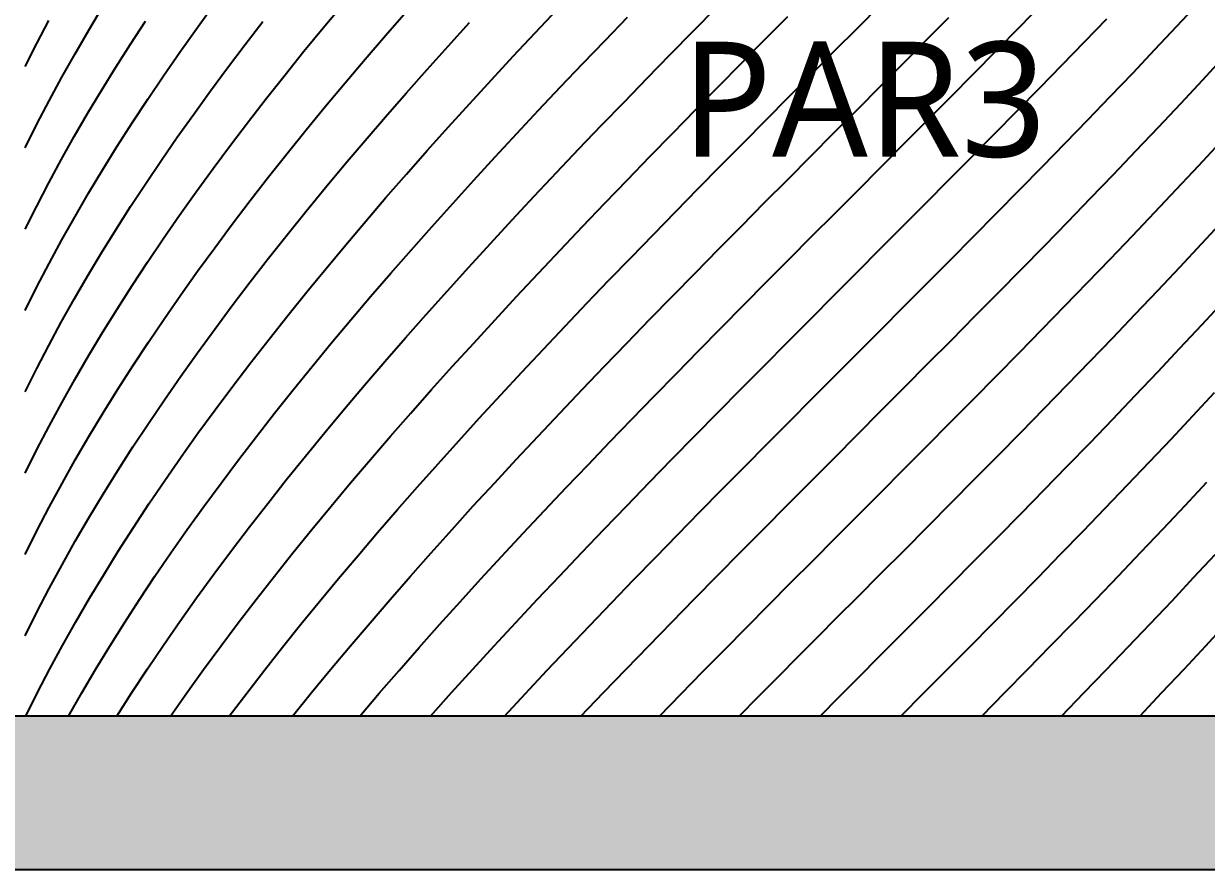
# Model space of a CAD drawing. Header units: centimetres. Extents: x -2136 to 34701, y -1430 to 84208.
# Drawn here: x 33610.6 to 33764.9, y 76398 to 76508.3 of the extents above; entities that cross this region are included whole.
import ezdxf

# ---------------------------------------------------------------- set-up
doc = ezdxf.new("R2010")
doc.units = ezdxf.units.CM
for name, color, linetype, lineweight in [('A-FLOR', 7, 'Continuous', 18), ('A-WALL', 7, 'Continuous', 25), ('A-WALL-IDEN', 7, 'Continuous', 9)]:
    doc.layers.add(name, color=color, linetype=linetype, lineweight=lineweight)
doc.styles.add('Gadugi', font='gadugi.ttf', dxfattribs={"height": 15})

# ---------------------------------------------------------------- blocks, each defined once
blk = doc.blocks.new('FP_25-CT 013 K - CORTE G-G')
at = {"layer": 'A-WALL', "color": 254, "true_color": 0xd9d9d9}
for p, q in [((1100.98, 76507.97), (1103.82, 76511.02)), ((1059.3, 76507.75), (1062.35, 76510.8)), ((1080.47, 76507.89), (1083.46, 76510.94)), ((1068.25, 76506.13), (1071.22, 76509.12)), ((1088.93, 76505.95), (1091.82, 76508.95)), ((1098.1, 76504.93), (1100.98, 76507.97)), ((1077.47, 76504.84), (1080.47, 76507.89)), ((1065.27, 76503.13), (1068.25, 76506.13)), ((1074.46, 76501.79), (1077.47, 76504.84)), ((1086.01, 76502.95), (1088.93, 76505.95)), ((1095.21, 76501.88), (1098.1, 76504.93)), ((1104.35, 76500.98), (1107.2, 76504.06)), ((1062.29, 76500.14), (1065.27, 76503.13)), ((1071.44, 76498.74), (1074.46, 76501.79)), ((1083.08, 76499.95), (1086.01, 76502.95)), ((1092.29, 76498.83), (1095.21, 76501.88)), ((1101.47, 76497.89), (1104.35, 76500.98)), ((1059.3, 76497.14), (1062.29, 76500.14)), ((1068.41, 76495.69), (1071.44, 76498.74)), ((1080.14, 76496.94), (1083.08, 76499.95)), ((1089.36, 76495.79), (1092.29, 76498.83)), ((1098.57, 76494.81), (1101.47, 76497.89)), ((1065.38, 76492.64), (1068.41, 76495.69)), ((1077.19, 76493.94), (1080.14, 76496.94)), ((1086.4, 76492.74), (1089.36, 76495.79)), ((1095.64, 76491.73), (1098.57, 76494.81)), ((1062.34, 76489.59), (1065.38, 76492.64)), ((1074.22, 76490.94), (1077.19, 76493.94)), ((1083.43, 76489.69), (1086.4, 76492.74)), ((1103.79, 76489.77), (1106.61, 76492.81)), ((1071.25, 76487.94), (1074.22, 76490.94)), ((1092.69, 76488.64), (1095.64, 76491.73)), ((1059.3, 76486.53), (1062.34, 76489.59)), ((1080.45, 76486.65), (1083.43, 76489.69)), ((1100.94, 76486.72), (1103.79, 76489.77)), ((1068.27, 76484.93), (1071.25, 76487.94)), ((1089.72, 76485.56), (1092.69, 76488.64)), ((1077.45, 76483.6), (1080.45, 76486.65)), ((1098.07, 76483.68), (1100.94, 76486.72)), ((1065.28, 76481.93), (1068.27, 76484.93)), ((1086.73, 76482.47), (1089.72, 76485.56)), ((1074.44, 76480.55), (1077.45, 76483.6)), ((1095.18, 76480.64), (1098.07, 76483.68)), ((1062.29, 76478.93), (1065.28, 76481.93)), ((1083.73, 76479.39), (1086.73, 76482.47)), ((1104.24, 76479.65), (1107.09, 76482.73)), ((1071.43, 76477.51), (1074.44, 76480.55)), ((1092.26, 76477.59), (1095.18, 76480.64)), ((1059.3, 76475.93), (1062.29, 76478.93)), ((1080.71, 76476.3), (1083.73, 76479.39)), ((1101.37, 76476.57), (1104.24, 76479.65)), ((1068.4, 76474.46), (1071.43, 76477.51)), ((1089.33, 76474.55), (1092.26, 76477.59)), ((1077.67, 76473.22), (1080.71, 76476.3)), ((1098.47, 76473.5), (1101.37, 76476.57)), ((1065.37, 76471.41), (1068.4, 76474.46)), ((1086.38, 76471.5), (1089.33, 76474.55)), ((1074.63, 76470.14), (1077.67, 76473.22)), ((1095.55, 76470.42), (1098.47, 76473.5)), ((1062.34, 76468.37), (1065.37, 76471.41)), ((1083.41, 76468.46), (1086.38, 76471.5)), ((1104.24, 76469.04), (1107.09, 76472.12)), ((1071.57, 76467.05), (1074.63, 76470.14)), ((1092.61, 76467.34), (1095.55, 76470.42)), ((1059.3, 76465.32), (1062.34, 76468.37)), ((1080.43, 76465.42), (1083.41, 76468.46)), ((1101.37, 76465.97), (1104.24, 76469.04)), ((1068.51, 76463.97), (1071.57, 76467.05)), ((1089.65, 76464.27), (1092.61, 76467.34)), ((1077.43, 76462.37), (1080.43, 76465.42)), ((1098.47, 76462.89), (1101.37, 76465.97)), ((1065.45, 76460.88), (1068.51, 76463.97)), ((1086.66, 76461.19), (1089.65, 76464.27)), ((1074.43, 76459.33), (1077.43, 76462.37)), ((1095.55, 76459.81), (1098.47, 76462.89)), ((1062.38, 76457.8), (1065.45, 76460.88)), ((1083.67, 76458.11), (1086.66, 76461.19)), ((1103.07, 76457.18), (1105.87, 76460.2)), ((1071.41, 76456.28), (1074.43, 76459.33)), ((1092.61, 76456.74), (1095.55, 76459.81)), ((1059.3, 76454.71), (1062.38, 76457.8)), ((1080.65, 76455.04), (1083.67, 76458.11)), ((1100.25, 76454.17), (1103.07, 76457.18)), ((1068.39, 76453.24), (1071.41, 76456.28)), ((1089.65, 76453.66), (1092.61, 76456.74)), ((1077.63, 76451.96), (1080.65, 76455.04)), ((1097.4, 76451.15), (1100.25, 76454.17)), ((1065.37, 76450.2), (1068.39, 76453.24)), ((1086.66, 76450.58), (1089.65, 76453.66)), ((1074.59, 76448.88), (1077.63, 76451.96)), ((1094.53, 76448.14), (1097.4, 76451.15)), ((1062.34, 76447.15), (1065.37, 76450.2)), ((1083.67, 76447.51), (1086.66, 76450.58)), ((1071.54, 76445.81), (1074.59, 76448.88)), ((1091.64, 76445.13), (1094.53, 76448.14)), ((1102.04, 76445.47), (1104.88, 76448.52)), ((1059.3, 76444.11), (1062.34, 76447.15)), ((1080.65, 76444.43), (1083.67, 76447.51)), ((1068.49, 76442.73), (1071.54, 76445.81)), ((1088.73, 76442.11), (1091.64, 76445.13)), ((1099.17, 76442.42), (1102.04, 76445.47)), ((1077.63, 76441.35), (1080.65, 76444.43)), ((1065.43, 76439.65), (1068.49, 76442.73)), ((1085.81, 76439.1), (1088.73, 76442.11)), ((1096.28, 76439.37), (1099.17, 76442.42)), ((1074.59, 76438.28), (1077.63, 76441.35)), ((1062.37, 76436.58), (1065.43, 76439.65)), ((1082.87, 76436.09), (1085.81, 76439.1)), ((1093.37, 76436.31), (1096.28, 76439.37)), ((1103.16, 76436.07), (1105.96, 76439.08)), ((1071.54, 76435.2), (1074.59, 76438.28)), ((1059.3, 76433.5), (1062.37, 76436.58)), ((1079.91, 76433.07), (1082.87, 76436.09)), ((1090.43, 76433.26), (1093.37, 76436.31)), ((1100.34, 76433.05), (1103.16, 76436.07)), ((1068.49, 76432.12), (1071.54, 76435.2)), ((1076.95, 76430.06), (1079.91, 76433.07)), ((1087.48, 76430.21), (1090.43, 76433.26)), ((1097.5, 76430.04), (1100.34, 76433.05)), ((1065.43, 76429.05), (1068.49, 76432.12)), ((1073.97, 76427.04), (1076.95, 76430.06)), ((1084.51, 76427.16), (1087.48, 76430.21)), ((1094.63, 76427.03), (1097.5, 76430.04)), ((1104.76, 76427.17), (1107.58, 76430.23)), ((1062.37, 76425.97), (1065.43, 76429.05)), ((1070.98, 76424.03), (1073.97, 76427.04)), ((1081.52, 76424.11), (1084.51, 76427.16)), ((1091.75, 76424.02), (1094.63, 76427.03)), ((1101.91, 76424.12), (1104.76, 76427.17)), ((1059.3, 76422.9), (1062.37, 76425.97)), ((1067.99, 76421.02), (1070.98, 76424.03)), ((1078.53, 76421.05), (1081.52, 76424.11)), ((1088.84, 76421.01), (1091.75, 76424.02)), ((1099.03, 76421.06), (1101.91, 76424.12)), ((1064.99, 76418), (1067.99, 76421.02)), ((1075.52, 76418), (1078.53, 76421.05)), ((1085.92, 76418), (1088.84, 76421.01)), ((1096.14, 76418), (1099.03, 76421.06))]:
    blk.add_line(p, q, dxfattribs=at)
blk = doc.blocks.new('FP_26-CT 013 K - CORTE G-G')
at = {"layer": 'A-WALL', "color": 254, "true_color": 0xd9d9d9}
for p, q in [((959.06, 76507.47), (960.91, 76510.54)), ((973.11, 76507.65), (975.34, 76510.71)), ((989.62, 76507.77), (992.17, 76510.82)), ((997.76, 76506.78), (1000.45, 76509.85)), ((1017.27, 76507.14), (1020.17, 76510.22)), ((1037.92, 76507.39), (1040.95, 76510.47)), ((952.27, 76505.74), (953.83, 76508.75)), ((964.49, 76505.64), (966.47, 76508.66)), ((979.44, 76505.58), (981.77, 76508.6)), ((1005.92, 76505.4), (1008.7, 76508.48)), ((1026.39, 76506.14), (1029.32, 76509.18)), ((1047.2, 76506.19), (1050.22, 76509.23)), ((957.28, 76504.4), (959.06, 76507.47)), ((970.93, 76504.59), (973.11, 76507.65)), ((987.12, 76504.71), (989.62, 76507.77)), ((995.12, 76503.7), (997.76, 76506.78)), ((1014.4, 76504.07), (1017.27, 76507.14)), ((1034.9, 76504.3), (1037.92, 76507.39)), ((1056.32, 76504.76), (1059.3, 76507.75)), ((950.77, 76502.73), (952.27, 76505.74)), ((962.57, 76502.63), (964.49, 76505.64)), ((977.16, 76502.56), (979.44, 76505.58)), ((1003.17, 76502.32), (1005.92, 76505.4)), ((1023.48, 76503.1), (1026.39, 76506.14)), ((1044.19, 76503.15), (1047.2, 76506.19)), ((955.56, 76501.33), (957.28, 76504.4)), ((968.81, 76501.53), (970.93, 76504.59)), ((984.66, 76501.65), (987.12, 76504.71)), ((992.51, 76500.62), (995.12, 76503.7)), ((1011.56, 76500.99), (1014.4, 76504.07)), ((1031.89, 76501.22), (1034.9, 76504.3)), ((1053.35, 76501.76), (1056.32, 76504.76)), ((960.71, 76499.61), (962.57, 76502.63)), ((974.92, 76499.54), (977.16, 76502.56)), ((1000.45, 76499.25), (1003.17, 76502.32)), ((1020.6, 76500.06), (1023.48, 76503.1)), ((1041.19, 76500.11), (1044.19, 76503.15)), ((1050.37, 76498.77), (1053.35, 76501.76)), ((953.9, 76498.26), (955.56, 76501.33)), ((966.74, 76498.46), (968.81, 76501.53)), ((982.25, 76498.6), (984.66, 76501.65)), ((989.95, 76497.55), (992.51, 76500.62)), ((1008.75, 76497.92), (1011.56, 76500.99)), ((1028.91, 76498.14), (1031.89, 76501.22)), ((958.9, 76496.6), (960.71, 76499.61)), ((972.74, 76496.52), (974.92, 76499.54)), ((997.76, 76496.17), (1000.45, 76499.25)), ((1017.73, 76497.02), (1020.6, 76500.06)), ((1038.2, 76497.07), (1041.19, 76500.11)), ((1047.4, 76495.78), (1050.37, 76498.77)), ((952.3, 76495.19), (953.9, 76498.26)), ((964.73, 76495.4), (966.74, 76498.46)), ((979.88, 76495.54), (982.25, 76498.6)), ((987.42, 76494.47), (989.95, 76497.55)), ((1005.97, 76494.85), (1008.75, 76497.92)), ((1025.94, 76495.06), (1028.91, 76498.14)), ((1056.27, 76494.1), (1059.3, 76497.14)), ((957.16, 76493.58), (958.9, 76496.6)), ((970.6, 76493.51), (972.74, 76496.52)), ((995.12, 76493.09), (997.76, 76496.17)), ((1014.89, 76493.98), (1017.73, 76497.02)), ((1035.22, 76494.03), (1038.2, 76497.07)), ((1044.44, 76492.79), (1047.4, 76495.78)), ((950.77, 76492.12), (952.3, 76495.19)), ((962.78, 76492.34), (964.73, 76495.4)), ((977.56, 76492.48), (979.88, 76495.54)), ((984.94, 76491.39), (987.42, 76494.47)), ((1003.21, 76491.77), (1005.97, 76494.85)), ((1022.99, 76491.97), (1025.94, 76495.06)), ((1032.25, 76490.99), (1035.22, 76494.03)), ((1053.24, 76491.05), (1056.27, 76494.1)), ((955.47, 76490.56), (957.16, 76493.58)), ((968.52, 76490.49), (970.6, 76493.51)), ((975.29, 76489.43), (977.56, 76492.48)), ((992.51, 76490.02), (995.12, 76493.09)), ((1012.07, 76490.94), (1014.89, 76493.98)), ((1041.48, 76489.8), (1044.44, 76492.79)), ((960.88, 76489.28), (962.78, 76492.34)), ((982.5, 76488.32), (984.94, 76491.39)), ((1000.5, 76488.7), (1003.21, 76491.77)), ((1009.29, 76487.9), (1012.07, 76490.94)), ((1020.07, 76488.89), (1022.99, 76491.97)), ((1029.31, 76487.94), (1032.25, 76490.99)), ((1050.21, 76488.01), (1053.24, 76491.05)), ((953.84, 76487.55), (955.47, 76490.56)), ((966.49, 76487.47), (968.52, 76490.49)), ((973.06, 76486.37), (975.29, 76489.43)), ((989.95, 76486.94), (992.51, 76490.02)), ((1038.54, 76486.81), (1041.48, 76489.8)), ((959.04, 76486.22), (960.88, 76489.28)), ((980.11, 76485.24), (982.5, 76488.32)), ((997.82, 76485.63), (1000.5, 76488.7)), ((1006.53, 76484.86), (1009.29, 76487.9)), ((1017.16, 76485.81), (1020.07, 76488.89)), ((1026.37, 76484.9), (1029.31, 76487.94)), ((1047.19, 76484.97), (1050.21, 76488.01)), ((952.27, 76484.53), (953.84, 76487.55)), ((964.51, 76484.45), (966.49, 76487.47)), ((970.89, 76483.32), (973.06, 76486.37)), ((987.42, 76483.86), (989.95, 76486.94)), ((1035.61, 76483.82), (1038.54, 76486.81)), ((1056.34, 76483.55), (1059.3, 76486.53)), ((957.26, 76483.16), (959.04, 76486.22)), ((977.77, 76482.16), (980.11, 76485.24)), ((995.17, 76482.55), (997.82, 76485.63)), ((1003.8, 76481.82), (1006.53, 76484.86)), ((1014.29, 76482.73), (1017.16, 76485.81)), ((1023.46, 76481.86), (1026.37, 76484.9)), ((1044.18, 76481.92), (1047.19, 76484.97)), ((950.77, 76481.52), (952.27, 76484.53)), ((962.59, 76481.43), (964.51, 76484.45)), ((968.78, 76480.26), (970.89, 76483.32)), ((984.94, 76480.79), (987.42, 76483.86)), ((1032.69, 76480.82), (1035.61, 76483.82)), ((1053.37, 76480.58), (1056.34, 76483.55)), ((955.54, 76480.1), (957.26, 76483.16)), ((975.48, 76479.09), (977.77, 76482.16)), ((992.57, 76479.48), (995.17, 76482.55)), ((1001.11, 76478.78), (1003.8, 76481.82)), ((1011.44, 76479.65), (1014.29, 76482.73)), ((1020.57, 76478.82), (1023.46, 76481.86)), ((1041.17, 76478.88), (1044.18, 76481.92)), ((960.72, 76478.41), (962.59, 76481.43)), ((966.71, 76477.2), (968.78, 76480.26)), ((982.5, 76477.71), (984.94, 76480.79)), ((1029.78, 76477.83), (1032.69, 76480.82)), ((1050.41, 76477.6), (1053.37, 76480.58)), ((953.89, 76477.03), (955.54, 76480.1)), ((973.24, 76476.01), (975.48, 76479.09)), ((990, 76476.4), (992.57, 76479.48)), ((998.45, 76475.75), (1001.11, 76478.78)), ((1008.62, 76476.56), (1011.44, 76479.65)), ((1017.7, 76475.78), (1020.57, 76478.82)), ((1038.18, 76475.83), (1041.17, 76478.88)), ((958.91, 76475.4), (960.72, 76478.41)), ((964.7, 76474.15), (966.71, 76477.2)), ((980.11, 76474.63), (982.5, 76477.71)), ((1026.9, 76474.84), (1029.78, 76477.83)), ((1047.45, 76474.62), (1050.41, 76477.6)), ((952.3, 76473.97), (953.89, 76477.03)), ((971.05, 76472.93), (973.24, 76476.01)), ((987.48, 76473.33), (990, 76476.4)), ((995.82, 76472.71), (998.45, 76475.75)), ((1005.83, 76473.48), (1008.62, 76476.56)), ((1014.86, 76472.74), (1017.7, 76475.78)), ((1035.2, 76472.79), (1038.18, 76475.83)), ((1056.27, 76472.88), (1059.3, 76475.93)), ((950.77, 76470.91), (952.3, 76473.97)), ((957.16, 76472.38), (958.91, 76475.4)), ((962.75, 76471.09), (964.7, 76474.15)), ((977.77, 76471.56), (980.11, 76474.63)), ((1024.03, 76471.85), (1026.9, 76474.84)), ((1044.5, 76471.64), (1047.45, 76474.62)), ((968.92, 76469.86), (971.05, 76472.93)), ((985, 76470.26), (987.48, 76473.33)), ((993.24, 76469.67), (995.82, 76472.71)), ((1003.07, 76470.4), (1005.83, 76473.48)), ((1012.05, 76469.7), (1014.86, 76472.74)), ((1032.23, 76469.75), (1035.2, 76472.79)), ((1053.23, 76469.83), (1056.27, 76472.88)), ((955.47, 76469.36), (957.16, 76472.38)), ((960.86, 76468.04), (962.75, 76471.09)), ((975.48, 76468.48), (977.77, 76471.56)), ((1021.18, 76468.86), (1024.03, 76471.85)), ((1041.55, 76468.66), (1044.5, 76471.64)), ((953.84, 76466.34), (955.47, 76469.36)), ((966.83, 76466.78), (968.92, 76469.86)), ((982.57, 76467.18), (985, 76470.26)), ((990.69, 76466.63), (993.24, 76469.67)), ((1000.35, 76467.32), (1003.07, 76470.4)), ((1009.26, 76466.66), (1012.05, 76469.7)), ((1029.28, 76466.7), (1032.23, 76469.75)), ((1050.2, 76466.78), (1053.23, 76469.83)), ((959.02, 76464.98), (960.86, 76468.04)), ((973.24, 76465.4), (975.48, 76468.48)), ((1018.36, 76465.87), (1021.18, 76468.86)), ((1038.62, 76465.68), (1041.55, 76468.66)), ((952.27, 76463.32), (953.84, 76466.34)), ((964.81, 76463.7), (966.83, 76466.78)), ((980.18, 76464.11), (982.57, 76467.18)), ((988.19, 76463.59), (990.69, 76466.63)), ((997.66, 76464.23), (1000.35, 76467.32)), ((1006.5, 76463.62), (1009.26, 76466.66)), ((1026.34, 76463.66), (1029.28, 76466.7)), ((1047.17, 76463.73), (1050.2, 76466.78)), ((957.25, 76461.92), (959.02, 76464.98)), ((971.05, 76462.33), (973.24, 76465.4)), ((1015.55, 76462.87), (1018.36, 76465.87)), ((1035.7, 76462.7), (1038.62, 76465.68)), ((1056.36, 76462.36), (1059.3, 76465.32)), ((950.77, 76460.3), (952.27, 76463.32)), ((962.84, 76460.63), (964.81, 76463.7)), ((977.84, 76461.03), (980.18, 76464.11)), ((985.72, 76460.55), (988.19, 76463.59)), ((995.01, 76461.15), (997.66, 76464.23)), ((1003.77, 76460.58), (1006.5, 76463.62)), ((1023.43, 76460.62), (1026.34, 76463.66)), ((1044.15, 76460.68), (1047.17, 76463.73)), ((955.53, 76458.87), (957.25, 76461.92)), ((968.92, 76459.25), (971.05, 76462.33)), ((1012.78, 76459.88), (1015.55, 76462.87)), ((1032.79, 76459.72), (1035.7, 76462.7)), ((1053.41, 76459.41), (1056.36, 76462.36)), ((960.93, 76457.55), (962.84, 76460.63)), ((975.55, 76457.96), (977.84, 76461.03)), ((983.3, 76457.51), (985.72, 76460.55)), ((992.4, 76458.07), (995.01, 76461.15)), ((1001.07, 76457.53), (1003.77, 76460.58)), ((1020.54, 76457.57), (1023.43, 76460.62)), ((1041.14, 76457.64), (1044.15, 76460.68)), ((953.88, 76455.81), (955.53, 76458.87)), ((966.83, 76456.17), (968.92, 76459.25)), ((1010.02, 76456.89), (1012.78, 76459.88)), ((1029.9, 76456.74), (1032.79, 76459.72)), ((1050.47, 76456.45), (1053.41, 76459.41)), ((959.08, 76454.47), (960.93, 76457.55)), ((973.3, 76454.89), (975.55, 76457.96)), ((980.93, 76454.47), (983.3, 76457.51)), ((989.84, 76454.99), (992.4, 76458.07)), ((998.41, 76454.49), (1001.07, 76457.53)), ((1017.67, 76454.53), (1020.54, 76457.57)), ((1038.15, 76454.59), (1041.14, 76457.64)), ((952.29, 76452.75), (953.88, 76455.81)), ((964.81, 76453.1), (966.83, 76456.17)), ((1007.3, 76453.9), (1010.02, 76456.89)), ((1027.02, 76453.76), (1029.9, 76456.74)), ((1047.54, 76453.49), (1050.47, 76456.45)), ((957.3, 76451.4), (959.08, 76454.47)), ((971.12, 76451.81), (973.3, 76454.89)), ((978.6, 76451.43), (980.93, 76454.47)), ((987.31, 76451.91), (989.84, 76454.99)), ((995.79, 76451.45), (998.41, 76454.49)), ((1014.82, 76451.48), (1017.67, 76454.53)), ((1035.16, 76451.54), (1038.15, 76454.59)), ((1056.26, 76451.66), (1059.3, 76454.71)), ((950.77, 76449.7), (952.29, 76452.75)), ((962.84, 76450.02), (964.81, 76453.1)), ((1004.61, 76450.91), (1007.3, 76453.9)), ((1024.17, 76450.78), (1027.02, 76453.76)), ((1044.61, 76450.53), (1047.54, 76453.49)), ((955.57, 76448.32), (957.3, 76451.4)), ((968.98, 76448.74), (971.12, 76451.81)), ((976.31, 76448.39), (978.6, 76451.43)), ((984.82, 76448.82), (987.31, 76451.91)), ((993.2, 76448.41), (995.79, 76451.45)), ((1001.95, 76447.92), (1004.61, 76450.91)), ((1012, 76448.44), (1014.82, 76451.48)), ((1032.19, 76448.49), (1035.16, 76451.54)), ((1053.21, 76448.6), (1056.26, 76451.66)), ((960.93, 76446.94), (962.84, 76450.02)), ((1021.33, 76447.8), (1024.17, 76450.78)), ((1041.68, 76447.58), (1044.61, 76450.53)), ((953.9, 76445.24), (955.57, 76448.32)), ((966.9, 76445.67), (968.98, 76448.74)), ((974.08, 76445.35), (976.31, 76448.39)), ((982.39, 76445.74), (984.82, 76448.82)), ((990.66, 76445.37), (993.2, 76448.41)), ((999.32, 76444.93), (1001.95, 76447.92)), ((1009.21, 76445.4), (1012, 76448.44)), ((1018.51, 76444.82), (1021.33, 76447.8)), ((1029.23, 76445.44), (1032.19, 76448.49)), ((1050.17, 76445.54), (1053.21, 76448.6)), ((959.08, 76443.87), (960.93, 76446.94)), ((1038.77, 76444.62), (1041.68, 76447.58)), ((952.3, 76442.17), (953.9, 76445.24)), ((964.88, 76442.59), (966.9, 76445.67)), ((971.9, 76442.32), (974.08, 76445.35)), ((980, 76442.66), (982.39, 76445.74)), ((988.15, 76442.33), (990.66, 76445.37)), ((996.72, 76441.93), (999.32, 76444.93)), ((1006.45, 76442.35), (1009.21, 76445.4)), ((1015.72, 76441.84), (1018.51, 76444.82)), ((1026.29, 76442.39), (1029.23, 76445.44)), ((1047.13, 76442.48), (1050.17, 76445.54)), ((957.3, 76440.79), (959.08, 76443.87)), ((1035.87, 76441.66), (1038.77, 76444.62)), ((1056.41, 76441.21), (1059.3, 76444.11)), ((950.77, 76439.09), (952.3, 76442.17)), ((962.91, 76439.52), (964.88, 76442.59)), ((969.77, 76439.28), (971.9, 76442.32)), ((977.65, 76439.58), (980, 76442.66)), ((985.68, 76439.29), (988.15, 76442.33)), ((994.17, 76438.94), (996.72, 76441.93)), ((1003.72, 76439.31), (1006.45, 76442.35)), ((1012.95, 76438.86), (1015.72, 76441.84)), ((1023.37, 76439.34), (1026.29, 76442.39)), ((1032.99, 76438.7), (1035.87, 76441.66)), ((1044.1, 76439.42), (1047.13, 76442.48)), ((955.57, 76437.71), (957.3, 76440.79)), ((1053.53, 76438.31), (1056.41, 76441.21)), ((961, 76436.44), (962.91, 76439.52)), ((967.69, 76436.24), (969.77, 76439.28)), ((975.36, 76436.5), (977.65, 76439.58)), ((983.26, 76436.25), (985.68, 76439.29)), ((991.64, 76435.95), (994.17, 76438.94)), ((1001.02, 76436.26), (1003.72, 76439.31)), ((1010.21, 76435.88), (1012.95, 76438.86)), ((1020.48, 76436.29), (1023.37, 76439.34)), ((1030.11, 76435.75), (1032.99, 76438.7)), ((1041.08, 76436.36), (1044.1, 76439.42)), ((953.9, 76434.64), (955.57, 76437.71)), ((1050.64, 76435.41), (1053.53, 76438.31)), ((959.15, 76433.37), (961, 76436.44)), ((965.67, 76433.2), (967.69, 76436.24)), ((973.12, 76433.41), (975.36, 76436.5)), ((980.89, 76433.21), (983.26, 76436.25)), ((989.16, 76432.96), (991.64, 76435.95)), ((998.36, 76433.22), (1001.02, 76436.26)), ((1007.5, 76432.9), (1010.21, 76435.88)), ((1017.6, 76433.25), (1020.48, 76436.29)), ((1027.26, 76432.79), (1030.11, 76435.75)), ((1038.07, 76433.3), (1041.08, 76436.36)), ((1047.76, 76432.51), (1050.64, 76435.41)), ((952.3, 76431.56), (953.9, 76434.64)), ((957.36, 76430.3), (959.15, 76433.37)), ((963.7, 76430.16), (965.67, 76433.2)), ((970.93, 76430.33), (973.12, 76433.41)), ((978.56, 76430.17), (980.89, 76433.21)), ((986.72, 76429.97), (989.16, 76432.96)), ((995.74, 76430.18), (998.36, 76433.22)), ((1004.81, 76429.92), (1007.5, 76432.9)), ((1014.75, 76430.2), (1017.6, 76433.25)), ((1024.42, 76429.83), (1027.26, 76432.79)), ((1035.08, 76430.24), (1038.07, 76433.3)), ((1044.89, 76429.6), (1047.76, 76432.51)), ((1056.73, 76430.92), (1059.3, 76433.5)), ((950.77, 76428.48), (952.3, 76431.56)), ((1054.16, 76428.34), (1056.73, 76430.92)), ((955.63, 76427.22), (957.36, 76430.3)), ((961.79, 76427.12), (963.7, 76430.16)), ((968.79, 76427.25), (970.93, 76430.33)), ((976.27, 76427.12), (978.56, 76430.17)), ((984.32, 76426.98), (986.72, 76429.97)), ((993.15, 76427.13), (995.74, 76430.18)), ((1002.16, 76426.94), (1004.81, 76429.92)), ((1011.93, 76427.15), (1014.75, 76430.2)), ((1021.6, 76426.87), (1024.42, 76429.83)), ((1032.09, 76427.18), (1035.08, 76430.24)), ((1042.02, 76426.7), (1044.89, 76429.6)), ((1051.59, 76425.75), (1054.16, 76428.34)), ((953.97, 76424.15), (955.63, 76427.22)), ((959.93, 76424.08), (961.79, 76427.12)), ((966.71, 76424.17), (968.79, 76427.25)), ((974.04, 76424.08), (976.27, 76427.12)), ((981.96, 76423.99), (984.32, 76426.98)), ((990.6, 76424.09), (993.15, 76427.13)), ((999.54, 76423.96), (1002.16, 76426.94)), ((1009.14, 76424.1), (1011.93, 76427.15)), ((1018.8, 76423.92), (1021.6, 76426.87)), ((1029.13, 76424.12), (1032.09, 76427.18)), ((1039.16, 76423.8), (1042.02, 76426.7)), ((1049.02, 76423.17), (1051.59, 76425.75)), ((952.37, 76421.08), (953.97, 76424.15)), ((958.14, 76421.04), (959.93, 76424.08)), ((964.68, 76421.08), (966.71, 76424.17)), ((971.86, 76421.04), (974.04, 76424.08)), ((979.65, 76420.99), (981.96, 76423.99)), ((988.09, 76421.05), (990.6, 76424.09)), ((996.95, 76420.98), (999.54, 76423.96)), ((1006.37, 76421.05), (1009.14, 76424.1)), ((1016.03, 76420.96), (1018.8, 76423.92)), ((1026.18, 76421.06), (1029.13, 76424.12)), ((1036.32, 76420.9), (1039.16, 76423.8)), ((1046.46, 76420.59), (1049.02, 76423.17)), ((1056.87, 76420.45), (1059.3, 76422.9)), ((950.83, 76418), (952.37, 76421.08)), ((956.4, 76418), (958.14, 76421.04)), ((962.72, 76418), (964.68, 76421.08)), ((969.73, 76418), (971.86, 76421.04)), ((977.38, 76418), (979.65, 76420.99)), ((985.62, 76418), (988.09, 76421.05)), ((994.4, 76418), (996.95, 76420.98)), ((1003.64, 76418), (1006.37, 76421.05)), ((1013.28, 76418), (1016.03, 76420.96)), ((1023.25, 76418), (1026.18, 76421.06)), ((1033.48, 76418), (1036.32, 76420.9)), ((1043.9, 76418), (1046.46, 76420.59)), ((1054.43, 76418), (1056.87, 76420.45))]:
    blk.add_line(p, q, dxfattribs=at)

msp = doc.modelspace()

# ---------------------------------------------------------------- hatches: boundary and pattern name
at = {"layer": 'A-FLOR', "true_color": 0xa6a6a6}
msp.add_hatch(color=253, dxfattribs=at).paths.add_polyline_path([(34022.03, 76398), (34022.03, 76418), (33506.79, 76418), (33506.79, 76398), (33699.15, 76398)], flags=0)

# ---------------------------------------------------------------- linework, layer by layer
at = {"layer": 'A-FLOR', "lineweight": 25}
for p, q in [((34022.03, 76418), (33506.79, 76418)), ((33506.79, 76398), (34022.03, 76398))]:
    msp.add_line(p, q, dxfattribs=at)

# ---------------------------------------------------------------- block references
at = {"layer": 'A-WALL'}
for name in ['FP_26-CT 013 K - CORTE G-G', 'FP_25-CT 013 K - CORTE G-G']:
    msp.add_blockref(name, (32660.04, 0), dxfattribs=at)

# ---------------------------------------------------------------- texts
at = {"layer": 'A-WALL-IDEN', "insert": (33696.4, 76505.96), "char_height": 15, "width": 60.1266, "attachment_point": 1, "style": 'Gadugi'}
msp.add_mtext('PAR3', dxfattribs=at)

doc.saveas('drawing.dxf')
